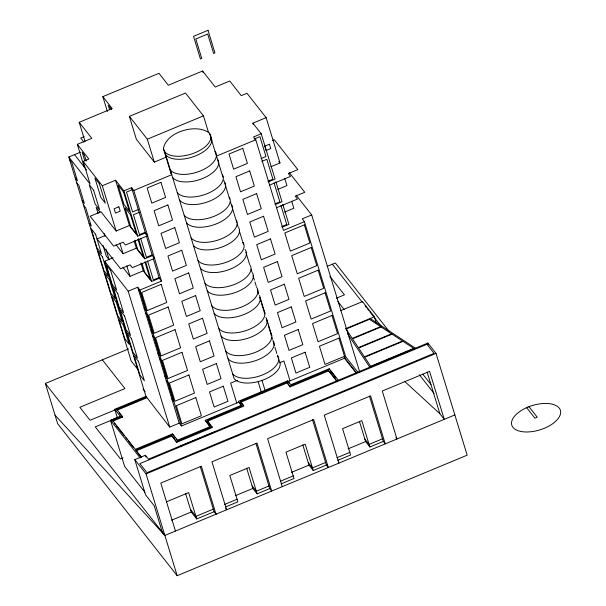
<?xml version="1.0" encoding="UTF-8"?>
<svg xmlns="http://www.w3.org/2000/svg" width="606" height="606" viewBox="0 0 606 606"><rect width="100%" height="100%" fill="white"/><g stroke="black" fill="none" stroke-linecap="round" stroke-linejoin="round"><path stroke-width="0.91" d="M170.998 173.483L163.453 148.826C165.658 131.896 196.995 122.813 209.487 133.199L210.411 136.221M170.612 170.051L170.46 171.74L171.771 174.695L133.797 190.481L131.578 187.663L123.919 190.845L115.564 180.224L102.3 185.739L83.151 161.393L88.862 159.022L77.318 144.349L91.809 138.327L79.197 122.291L112.216 108.565L102.838 96.642L158.969 73.318L168.347 85.234L202.593 71L215.213 87.044L229.742 80.999L241.286 95.672L246.99 93.301L266.14 117.647L279.987 162.946L270.867 166.733M166.415 157.083L154.325 162.105L136.373 139.274L129.366 116.367L185.497 93.036L203.449 115.867L208.57 132.608M84.189 136.592L80.696 138.047L83.946 142.175M138.607 370.38L131.154 360.903L68.819 157.015L80.492 152.159M129.366 116.367L147.319 139.191L203.449 115.867M253.293 124.541L252.869 123.162L266.14 117.647M268.261 181.906L275.071 179.081L261.224 133.782L253.566 136.964L255.777 139.781L283.479 230.386L304.409 221.69L345.7 356.737L357.752 372.061M132.214 189.723L126.502 192.094L132.585 211.979L138.289 209.6M254.194 139.032L259.906 136.661L265.981 156.537L261.088 158.567M216.486 156.113L255.777 139.781M272.579 140.425L274.298 139.713L297.826 169.619L288.342 173.566L290.562 176.384L269.632 185.08M139.138 212.38L133.434 214.751L139.509 234.628L145.213 232.257M261.936 161.347L266.829 159.31L272.905 179.187L268.011 181.224M105.399 235.439L97.066 238.9L120.594 268.814L130.108 264.86L132.328 267.678L154.575 258.429L152.356 255.611L146.341 235.939M116.147 231.037L129.411 225.523L137.767 236.143L145.432 232.962L147.644 235.779L125.404 245.021L123.185 242.203L113.67 246.157L90.142 216.244L100.975 211.744L116.147 231.037L102.3 185.739M146.22 397.203L104.664 261.277L113.133 257.762M116.072 244.786L123.071 253.694L136.342 248.18L144.698 258.8L152.356 255.611M277.79 189.39L286.918 185.595L284.782 178.626M152.144 254.914L146.432 257.285L140.63 238.31M274.942 203.874L279.836 201.843L274.033 182.868M275.192 204.563L282.002 201.73L275.874 181.694M276.556 207.737L297.485 199.033L295.266 196.215L304.75 192.276L289.259 172.581M122.995 267.443L130.002 276.344L143.266 270.829L151.621 281.449L159.28 278.268L161.499 281.086L139.903 290.062L137.683 287.244L128.184 291.191L104.664 261.277M284.722 212.047L293.842 208.252L291.713 201.283M159.067 277.563L153.363 279.942L147.561 260.966M281.866 226.53L286.759 224.5L280.957 205.525M282.116 227.22L288.926 224.387L282.797 204.351M359.752 372.182L311.681 214.933L302.197 218.872L304.409 221.69M162.317 532.22L154.265 505.881L145.569 494.822L134.805 459.628L145.402 455.227L148.493 459.151L427.874 343.041L436.025 353.396L467.165 455.182L177.179 575.7L57.668 423.745L45.359 383.492L128.472 348.95M327.157 266.382L335.338 262.974L388.976 331.171M336.315 298.228L344.435 294.857L329.838 276.298M340.595 310.666L362.456 301.583L374.387 316.756L376.288 322.975M117.503 418.163L114.792 409.277L145.948 396.324L169.741 427.116L179.24 423.17L181.459 425.988L238.741 402.179L241.302 405.429M115.352 409.777L90.074 420.284L79.841 407.277L124.919 388.544L102.331 359.82M146.735 397.869L117.026 410.217L116.761 409.338L146.47 396.991M144.902 492.208L124.639 466.446L110.519 420.253L120.246 416.216L114.792 409.277M116.935 417.875L95.263 426.882L120.496 458.962L123.018 457.916M112.489 420.314L122.215 416.269L122.488 417.148L112.754 421.193L112.489 420.314L135.327 449.349L172.513 433.896L177.46 440.176L210.176 426.579L205.237 420.291L241.544 405.202L238.476 401.301L287.767 380.818L290.835 384.719L329.263 368.743L338.284 380.22M345.42 328.8L374.387 316.756M346.049 329.058L369.448 319.332L380.591 326.642L352.253 338.421L346.571 329.838M237.499 380.295L230.674 383.128L236.749 403.005M279.684 362.759L283.949 360.987L290.032 380.863M355.995 372.811L344.519 358.222L344.253 357.343L345.7 356.737M242.249 404.187L240.446 401.361L286.843 382.075L290.176 386.855L328.603 370.887L337.118 381.712M287.767 380.818L288.039 381.697L344.519 358.222M240.711 402.24L287.108 382.954L290.176 386.855M176.8 442.319L171.854 436.032L136.115 450.887L135.842 450.008L171.581 435.153L176.8 442.319L212.418 427.518L207.207 420.352L243.514 405.262L243.779 406.141L207.472 421.231L207.207 420.352M289.91 385.984L328.338 370.008L337.413 381.553M176.528 441.441L212.145 426.639M180.262 446.19L215.88 431.389M134.805 459.628L146.046 473.915L436.025 353.396M166.324 501.889L188.655 492.61L196.708 518.948L214.115 511.714L216.039 514.183M171.498 520.221L191.254 512.017L196.708 518.948M235.287 495.723L252.861 488.421L257.118 493.845L269.768 488.587L271.693 491.049L257.012 443.084L211.948 461.81L226.614 509.79L225.644 508.555M291.418 472.4L308.992 465.097L313.249 470.514L327.179 464.726M348.026 448.872L365.6 441.569L369.857 446.986L383.583 441.282M213.304 509.131L195.92 516.357L190.458 509.419M224.712 504.389L237.082 499.246M268.958 485.997L256.33 491.246L252.066 485.83M280.396 481.247L293.221 475.922M325.604 462.461L312.461 467.923L308.196 462.499M337.034 457.704L349.821 452.394M382.515 438.805L369.069 444.395L364.804 438.979M225.508 506.98L237.878 501.836L229.825 475.498L249.066 467.499L257.118 493.845M281.192 483.838L294.008 478.513L285.956 452.167L305.197 444.175L313.249 470.514M337.83 460.302L350.616 454.985L342.564 428.647L361.805 420.647L369.857 446.986M454.856 414.928L164.855 535.454L55.025 415.102M370.175 318.514L415.436 348.177L369.736 367.175L347.647 333.808M404.482 381.242L439.895 413.739L444.259 419.337L429.578 371.364L382.272 391.022L396.945 439.002L395.847 437.6M528.977 406.717L537.242 417.231L534.931 418.193L526.659 407.679M252.869 123.162L261.224 133.782M278.821 161.461L279.987 162.946M296.19 195.23L311.681 214.933M422.791 374.16L430.949 384.537M332.383 264.208L362.183 302.099M365.107 305.81L366.274 307.303M367.448 308.787L368.615 310.272M369.781 311.757L373.288 316.218M374.455 317.703L381.469 326.619M419.458 374.909L434.063 393.483M337.815 301.5L344.17 309.583M344.253 357.343L356.298 372.66M330.664 371.061L335.739 377.508M111.572 109.436L108.247 105.209L109.603 109.633M288.039 381.697L289.062 382.992M74.523 154.636L86.552 169.93M68.819 157.015L90.074 184.042L83.151 161.393M69.667 159.787L71.879 162.605L77.432 180.755L75.212 177.937M76.591 182.444L78.81 185.262L84.355 203.411L82.143 200.594M100.043 212.259L96.165 207.328L98.058 213.517M240.446 401.361L243.514 405.262M83.514 205.101L85.734 207.919L91.279 226.061L89.067 223.243M138.532 290.016L140.41 292.403L145.963 310.552L144.084 308.166M145.463 312.673L147.334 315.059L152.886 333.209L151.008 330.823M152.386 335.33L154.265 337.716L159.81 355.866L157.939 353.48M159.317 357.987L161.188 360.365L166.741 378.515L164.862 376.129M207.472 421.231L210.767 425.42M209.896 426.76L205.237 420.291M166.241 380.636L168.112 383.022L173.664 401.172L171.786 398.786M143.016 389.075L145.198 391.855M174.982 437.562L172.513 433.896M176.081 438.964L177.179 440.357M116.761 409.338L122.215 416.269M119.208 412.989L122.488 417.148M135.842 450.008L141.516 457.227M114.466 423.367L115.61 424.821M116.753 426.276L124.177 435.706M125.889 437.888L127.025 439.342M128.169 440.789L133.305 447.326M136.676 451.606L141.221 457.386M110.519 420.253L140.198 458M45.359 383.492L164.877 535.446L162.953 532.977M328.338 467.514L326.392 465.052L312.544 419.746M163.453 148.826L164.771 151.78L234.105 378.576A24.551 12.309 -17 0 0 263.746 379.765A24.551 12.309 -17 0 0 279.298 360.676M427.874 343.041L428.427 344.852M427.147 372.107L439.88 413.747M369.455 396.097L383.31 441.395L385.242 443.857L370.577 395.885L324.248 415.14L338.913 463.113M359.426 421.382L365.6 441.569M329.263 368.743L329.535 369.622M328.338 370.008L328.603 370.887M328.316 467.521L313.65 419.541L267.602 438.683L282.275 486.656M202.593 71L203.131 72.743M286.843 382.075L287.108 382.954M260.201 297.758L264.83 312.885M267.132 320.415L271.753 335.535M210.683 137.115L216.244 155.318M216.698 156.802L217.122 158.189M222.197 174.793L222.925 177.172M223.834 180.141L224.258 181.535M224.531 182.421L228.613 195.768M229.613 199.033L228.886 196.655A24.551 12.309 -17 0 1 214.539 216.137A24.551 12.309 -17 0 1 184.171 215.244M230.553 202.101L230.977 203.495M235.81 219.311L231.189 204.184A24.551 12.309 -17 0 1 216.842 223.667A24.551 12.309 -17 0 1 186.474 222.773M236.052 220.107L236.779 222.478M237.264 224.061L238.113 226.841M239.203 230.401L242.468 241.074M243.46 244.339L242.733 241.968A24.551 12.309 -17 0 1 243.87 244.135M245.854 252.164L249.664 264.617M251.119 269.375L251.967 272.147M253.05 275.707L254.414 280.154M254.959 281.934L256.315 286.388M257.315 289.653L258.679 294.107M259.709 297.47L261.065 301.924M261.61 303.704L263.519 309.931M263.996 311.514L264.724 313.893M266.36 319.241L267.723 323.687M268.269 325.467L270.17 331.694M270.685 333.376L271.412 335.754M271.897 337.337L272.533 339.421M273.018 341.004L274.374 345.45M274.919 347.23L276.821 353.457M278.821 359.994L277.366 355.237A24.551 12.309 -17 0 1 263.027 374.72A24.551 12.309 -17 0 1 232.651 373.819M302.818 444.91L308.992 465.097M265.542 390.931L265.814 391.809M261.981 380.318L265.027 390.272M261.739 392.514L262.004 393.392M258.179 381.901L261.216 391.847M255.899 443.289L269.753 488.595M238.476 401.301L238.741 402.179M147.319 139.191L154.325 162.105M246.687 468.241L252.861 488.421M133.797 190.481L161.499 281.086M131.578 187.663L145.857 234.34M153.265 258.595L159.28 278.268M102.838 96.642L107.368 111.451M123.919 190.845L137.767 236.143M138.569 238.756L144.698 258.8M145.758 262.284L151.621 281.449M137.926 239.12L143.327 256.792L137.873 249.861L134.903 240.135M144.849 261.769L150.258 279.449L144.796 272.511L142.099 263.678M115.564 180.224L129.411 225.523M134.206 241.203L136.342 248.18M140.872 262.989L143.266 270.829M216.024 514.191L201.351 466.219L160.787 483.073L175.452 531.053M200.245 466.415L214.1 511.722M139.903 290.062L181.459 425.988M137.683 287.244L179.24 423.17M119.874 243.233L123.071 253.694M126.805 265.89L130.002 276.344M79.197 122.291L85.052 141.448M128.184 291.191L169.741 427.116M171.581 435.153L171.854 436.032M86.234 161.075L84.385 155.022L82.166 152.204L84.81 160.848M185.618 493.587L191.254 512.017M77.318 144.349L84.242 166.991M104.171 233.515L104.982 236.166M105.921 249.066L109.194 259.777L106.3 256.096L103.02 245.377M145.402 455.227L145.955 457.03M146.046 473.915L177.179 575.7M244.051 244.922A24.551 12.309 -17 0 1 225.409 262.572A24.551 12.309 -17 0 1 198.026 260.55M238.59 227.523A24.551 12.309 -17 0 1 223.038 246.619A24.551 12.309 -17 0 1 193.397 245.422M250.134 265.307A24.551 12.309 -17 0 1 234.583 284.396A24.551 12.309 -17 0 1 204.949 283.207M245.036 249.498A24.551 12.309 -17 0 1 230.697 268.973A24.551 12.309 -17 0 1 200.321 268.079M236.287 219.993A24.551 12.309 -17 0 1 220.735 239.09A24.551 12.309 -17 0 1 191.095 237.893M273.215 340.799A24.551 12.309 -17 0 1 257.664 359.888A24.551 12.309 -17 0 1 228.03 358.699M265.814 317.461A24.551 12.309 -17 0 1 251.475 336.936A24.551 12.309 -17 0 1 221.099 336.042M270.443 332.58A24.551 12.309 -17 0 1 256.096 352.063A24.551 12.309 -17 0 1 225.727 351.169M259.368 295.486A24.551 12.309 -17 0 1 243.817 314.582A24.551 12.309 -17 0 1 214.176 313.385M263.989 310.613A24.551 12.309 -17 0 1 248.437 329.702A24.551 12.309 -17 0 1 218.804 328.513M252.437 272.836A24.551 12.309 -17 0 1 236.885 291.925A24.551 12.309 -17 0 1 207.252 290.736M256.588 287.274A24.551 12.309 -17 0 1 242.241 306.757A24.551 12.309 -17 0 1 211.873 305.856M224.735 182.217A24.551 12.309 -17 0 1 209.184 201.306A24.551 12.309 -17 0 1 179.543 200.116M209.487 133.199A24.551 12.309 -17 0 1 195.14 152.682A24.551 12.309 -17 0 1 164.771 151.78M210.88 136.903A24.551 12.309 -17 0 1 195.329 156A24.551 12.309 -17 0 1 165.696 154.81M177.247 192.587A24.551 12.309 -17 0 0 207.616 193.481A24.551 12.309 -17 0 0 221.955 174.005L217.334 158.878A24.551 12.309 -17 0 1 202.987 178.361A24.551 12.309 -17 0 1 172.619 177.46M215.032 151.349A24.551 12.309 -17 0 1 200.684 170.824A24.551 12.309 -17 0 1 170.316 169.93M527.788 407.164L524.841 408.512A25.407 12.741 -17 0 0 521.024 431.487A25.407 12.741 -17 0 0 560.058 415.269A25.407 12.741 -17 0 0 530.886 406.005L527.788 407.164M208.01 30.3L193.526 36.322L200.442 58.964L201.745 58.426L195.799 38.981L207.691 34.034L213.638 53.479L214.933 52.942L208.01 30.3M160.969 182.308L147.167 188.042L151.795 203.161L165.589 197.427L160.969 182.308M242.786 148.303L228.992 154.038L233.613 169.157L247.407 163.423L242.786 148.303M118.89 206.79L114.133 208.767L115.458 213.085L120.215 211.108L118.89 206.79M269.465 144.213L264.708 146.19L266.026 150.508L270.784 148.531L269.465 144.213M167.892 204.957L154.098 210.691L158.719 225.818L172.513 220.084L167.892 204.957M249.71 170.953L235.916 176.687L240.537 191.814L254.331 186.08L249.71 170.953M174.816 227.614L161.022 233.348L165.65 248.475L179.444 242.741L174.816 227.614M256.633 193.609L242.839 199.344L247.468 214.471L261.262 208.737L256.633 193.609M181.747 250.27L167.945 256.005L172.574 271.124L186.368 265.39L181.747 250.27M263.565 216.266L249.77 222.001L254.391 237.12L268.185 231.386L263.565 216.266M161.204 284.335L141.706 292.44L147.25 310.59L166.756 302.485L161.204 284.335M188.671 272.92L174.876 278.654L179.497 293.781L193.291 288.047L188.671 272.92M270.488 238.915L256.694 244.65L261.315 259.777L275.109 254.043L270.488 238.915M304.31 224.864L284.805 232.969L290.357 251.119L309.855 243.014L304.31 224.864M168.135 306.992L148.629 315.097L154.182 333.247L173.68 325.142L168.135 306.992M195.594 295.576L181.8 301.311L186.428 316.438L200.222 310.704L195.594 295.576M277.412 261.572L263.618 267.307L268.246 282.434L282.04 276.7L277.412 261.572M311.234 247.521L291.728 255.626L297.281 273.776L316.786 265.67L311.234 247.521M175.058 329.649L155.553 337.754L161.105 355.904L180.611 347.799L175.058 329.649M202.525 318.233L188.724 323.968L193.352 339.087L207.146 333.353L202.525 318.233M284.343 284.229L270.549 289.963L275.169 305.083L288.964 299.349L284.343 284.229M318.158 270.17L298.66 278.275L304.204 296.425L323.71 288.32L318.158 270.17M181.982 352.298L162.484 360.403L168.029 378.553L187.534 370.448L181.982 352.298M209.449 340.883L195.655 346.617L200.275 361.744L214.07 356.01L209.449 340.883M291.266 306.886L277.472 312.613L282.093 327.74L295.895 322.006L291.266 306.886M325.089 292.827L305.583 300.932L311.136 319.082L330.634 310.976L325.089 292.827M188.913 374.955L169.407 383.06L174.96 401.21L194.458 393.105L188.913 374.955M216.372 363.539L202.578 369.274L207.207 384.401L221.001 378.667L216.372 363.539M298.19 329.535L284.396 335.269L289.024 350.397L302.818 344.662L298.19 329.535M332.012 315.484L312.507 323.589L318.059 341.739L337.565 333.633L332.012 315.484M195.836 397.612L176.331 405.717L181.883 423.867L201.389 415.761L195.836 397.612M223.303 386.196L209.509 391.93L214.13 407.05L227.924 401.316L223.303 386.196M305.121 352.192L291.327 357.926L295.948 373.046L309.742 367.312L305.121 352.192M338.943 338.133L319.438 346.238L324.983 364.388L344.488 356.283L338.943 338.133M381.083 326.96L352.518 338.83L358.343 347.624L391.552 333.823L381.083 326.96M392.052 334.148L358.616 348.041L364.441 356.843L402.528 341.019L392.052 334.148M403.013 341.337L364.714 357.252L370.675 366.259L413.731 348.359L403.013 341.337M426.95 344.299L139.865 463.613L146.978 472.65L434.055 353.343L426.95 344.299M123.533 192.041L118.072 185.103L124.018 204.548L129.479 211.486L123.533 192.041M130.457 214.698L125.003 207.76L130.949 227.205L136.403 234.143L130.457 214.698M99.346 183.679L94.915 178.043L100.861 197.488L105.292 203.124L99.346 183.679M93.672 190.307L89.233 184.671L95.18 204.116L99.611 209.752L93.672 190.307M95.543 234.242L91.112 228.606L97.058 248.051L101.49 253.687L95.543 234.242M102.475 256.891L98.043 251.255L103.982 270.7L108.413 276.336L102.475 256.891M110.731 270.693L106.3 265.057L112.246 284.509L116.678 290.138L110.731 270.693M109.398 279.548L104.967 273.912L110.913 293.357L115.345 298.993L109.398 279.548M117.655 293.349L113.224 287.714L119.17 307.159L123.601 312.794L117.655 293.349M116.322 302.205L111.89 296.569L117.837 316.014L122.268 321.65L116.322 302.205M124.586 316.006L120.155 310.37L126.093 329.815L130.532 335.451L124.586 316.006M123.253 324.854L118.821 319.218L124.76 338.663L129.199 344.299L123.253 324.854M131.51 338.656L127.078 333.02L133.025 352.472L137.456 358.108L131.51 338.656M138.433 361.312L134.002 355.677L139.948 375.122L144.379 380.757L138.433 361.312"/></g></svg>
